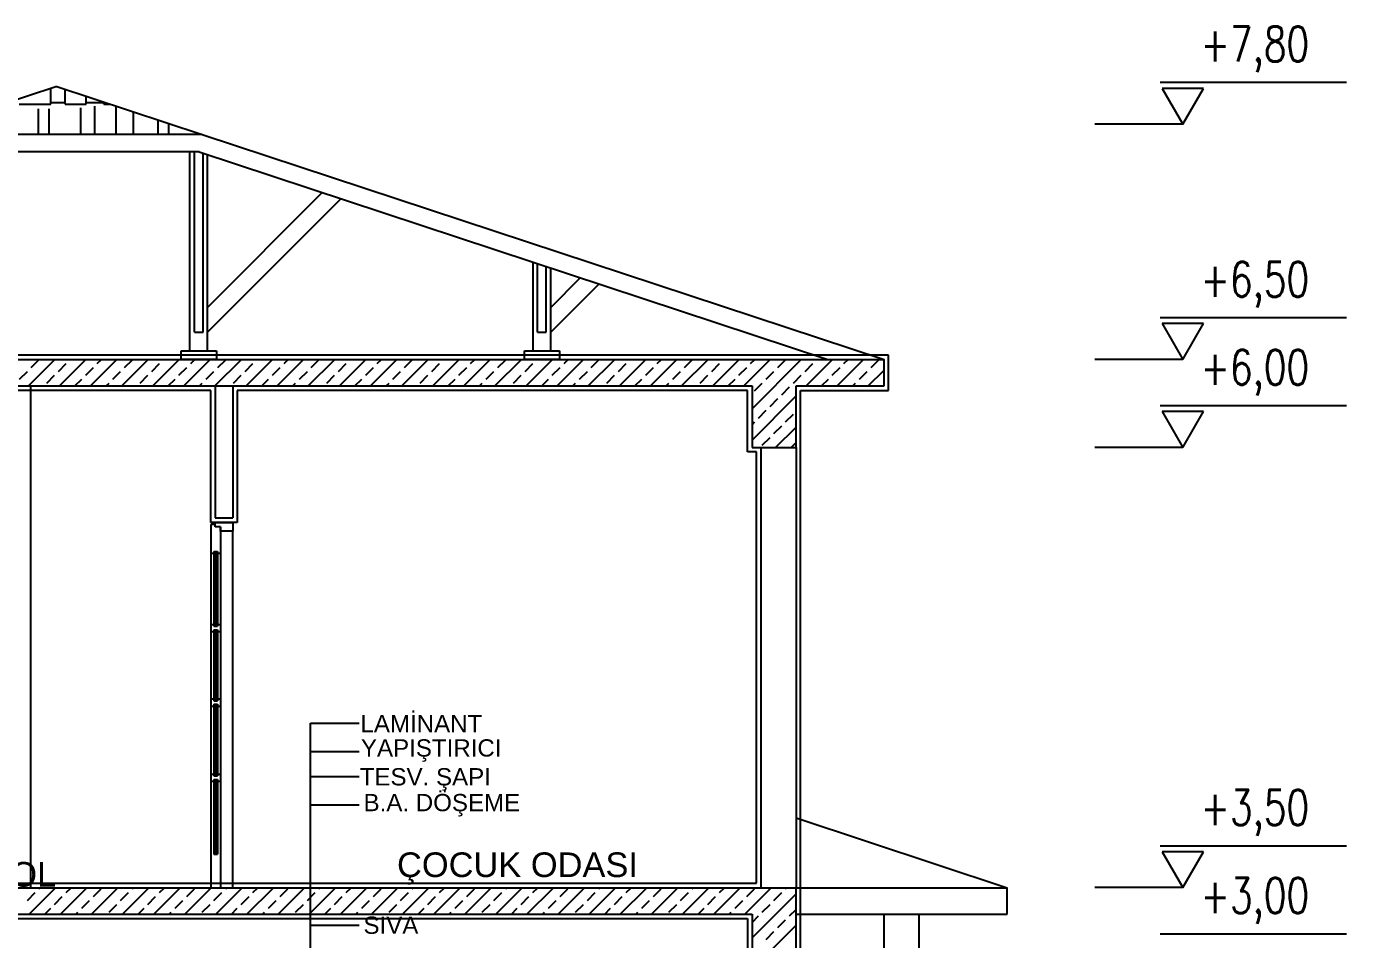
# Model space of a CAD drawing. Extents: x 182769.15 to 182771.38, y 101811.72 to 101812.21.
# Drawn here: x 182770.3833 to 182770.5334, y 101811.8538 to 101811.9575 of the extents above; entities that cross this region are included whole.
import ezdxf

# ---------------------------------------------------------------- set-up
doc = ezdxf.new("R2010")
doc.units = 0
doc.header["$MEASUREMENT"] = 0
for name, color, linetype in [('DENIZLIK', 25, 'Continuous'), ('DUVAR', 7, 'Continuous'), ('iç dikey', 2, 'Continuous'), ('KOLON', 3, 'Continuous'), ('MERTEK', 35, 'Continuous'), ('SIVA', 1, 'Continuous'), ('TARAMA', 15, 'Continuous'), ('YAZI', 3, 'Continuous'), ('YAZıMAHAL', 4, 'Continuous')]:
    doc.layers.add(name, color=color, linetype=linetype)
doc.styles.add('ARIAL', font='arial.ttf', dxfattribs={"height": 10})
doc.styles.add('TXT', font='TXT.shx', dxfattribs={"width": 0.75, "height": 0.125})

msp = doc.modelspace()

# ---------------------------------------------------------------- linework, layer by layer
at = {"layer": 'DENIZLIK'}
for p, q in [((182770.40191, 101811.92067), (182770.40191, 101811.94325)), ((182770.40241, 101811.92277), (182770.40241, 101811.94325)), ((182770.40341, 101811.92277), (182770.40341, 101811.9431)), ((182770.40391, 101811.92067), (182770.40391, 101811.94294)), ((182770.40391, 101811.9256), (182770.41695, 101811.93863)), ((182770.40391, 101811.92277), (182770.41907, 101811.93793)), ((182770.44091, 101811.92067), (182770.44091, 101811.93073)), ((182770.44141, 101811.92277), (182770.44141, 101811.93056)), ((182770.44241, 101811.92277), (182770.44241, 101811.93023)), ((182770.44291, 101811.92067), (182770.44291, 101811.93007)), ((182770.44291, 101811.9256), (182770.44627, 101811.92896)), ((182770.44291, 101811.92277), (182770.4484, 101811.92826)), ((182770.40241, 101811.92277), (182770.40341, 101811.92277)), ((182770.44141, 101811.92277), (182770.44241, 101811.92277)), ((182770.40091, 101811.91967), (182770.40091, 101811.92067)), ((182770.40091, 101811.92067), (182770.40491, 101811.92067)), ((182770.40491, 101811.91967), (182770.40091, 101811.91967)), ((182770.40491, 101811.92067), (182770.40491, 101811.91967)), ((182770.43991, 101811.91967), (182770.43991, 101811.92067)), ((182770.43991, 101811.92067), (182770.44391, 101811.92067)), ((182770.44391, 101811.91967), (182770.43991, 101811.91967)), ((182770.44391, 101811.92067), (182770.44391, 101811.91967))]:
    msp.add_line(p, q, dxfattribs=at)
at = {"layer": 'DUVAR', "color": 5}
for p, q in [((182770.38679, 101811.95069), (182770.37029, 101811.94525)), ((182770.38611, 101811.94867), (182770.38611, 101811.95047)), ((182770.38679, 101811.95069), (182770.40329, 101811.94525)), ((182770.38771, 101811.94867), (182770.38771, 101811.95039)), ((182770.39011, 101811.94867), (182770.39011, 101811.9496)), ((182770.38251, 101811.94867), (182770.38611, 101811.94867)), ((182770.38471, 101811.94525), (182770.38471, 101811.94817)), ((182770.38591, 101811.94525), (182770.38591, 101811.94817)), ((182770.38611, 101811.94887), (182770.38771, 101811.94887)), ((182770.38771, 101811.94867), (182770.39011, 101811.94867)), ((182770.38951, 101811.94525), (182770.38951, 101811.94827)), ((182770.39011, 101811.94887), (182770.39211, 101811.94887)), ((182770.39111, 101811.94525), (182770.39111, 101811.94847)), ((182770.39211, 101811.94867), (182770.39211, 101811.94894)), ((182770.39211, 101811.94867), (182770.39293, 101811.94867)), ((182770.39351, 101811.94525), (182770.39351, 101811.94837)), ((182770.39551, 101811.94525), (182770.39551, 101811.94781)), ((182770.39831, 101811.94525), (182770.39831, 101811.94689)), ((182770.39951, 101811.94525), (182770.39951, 101811.94649)), ((182770.40311, 101811.94525), (182770.40311, 101811.94531))]:
    msp.add_line(p, q, dxfattribs=at)
at = {"layer": 'DUVAR'}
for p, q in [((182770.40479, 101811.91667), (182770.40479, 101811.90167)), ((182770.40679, 101811.91667), (182770.40679, 101811.90167)), ((182770.46679, 101811.90967), (182770.46679, 101811.85967)), ((182770.47079, 101811.90967), (182770.47079, 101811.85967)), ((182770.40479, 101811.90167), (182770.40679, 101811.90167))]:
    msp.add_line(p, q, dxfattribs=at)
at = {"layer": 'iç dikey'}
for p, q in [((182770.41561, 101811.8522), (182770.41561, 101811.87836)), ((182770.41561, 101811.87836), (182770.42115, 101811.87836)), ((182770.41561, 101811.87513), (182770.42115, 101811.87513)), ((182770.41561, 101811.8723), (182770.42115, 101811.8723)), ((182770.41561, 101811.8691), (182770.42115, 101811.8691)), ((182770.41561, 101811.8554), (182770.42115, 101811.8554))]:
    msp.add_line(p, q, dxfattribs=at)
at = {"layer": 'KOLON'}
for p, q in [((182770.29279, 101811.91967), (182770.48079, 101811.91967)), ((182770.48079, 101811.91667), (182770.48079, 101811.91967)), ((182770.30779, 101811.91667), (182770.46579, 101811.91667)), ((182770.46579, 101811.91667), (182770.46579, 101811.90967)), ((182770.47079, 101811.90967), (182770.47079, 101811.91667)), ((182770.47079, 101811.91667), (182770.48079, 101811.91667)), ((182770.46579, 101811.90967), (182770.47079, 101811.90967)), ((182770.30279, 101811.85967), (182770.47079, 101811.85967)), ((182770.47079, 101811.84967), (182770.47079, 101811.85967)), ((182770.33479, 101811.85667), (182770.46579, 101811.85667)), ((182770.46579, 101811.85667), (182770.46579, 101811.84967))]:
    msp.add_line(p, q, dxfattribs=at)
at = {"layer": 'MERTEK'}
for p, q in [((182770.40329, 101811.94525), (182770.37029, 101811.94525)), ((182770.40329, 101811.94525), (182770.48079, 101811.91967)), ((182770.40296, 101811.94325), (182770.37061, 101811.94325)), ((182770.40296, 101811.94325), (182770.4744, 101811.91967))]:
    msp.add_line(p, q, dxfattribs=at)
at = {"layer": 'SIVA'}
for p, q in [((182770.48129, 101811.92017), (182770.29229, 101811.92017)), ((182770.48129, 101811.91617), (182770.48129, 101811.92017)), ((182770.38379, 101811.91667), (182770.38379, 101811.85967)), ((182770.40429, 101811.91617), (182770.35929, 101811.91617)), ((182770.40429, 101811.90117), (182770.40429, 101811.91617)), ((182770.46529, 101811.91617), (182770.40729, 101811.91617)), ((182770.40729, 101811.91617), (182770.40729, 101811.90117)), ((182770.46529, 101811.90917), (182770.46529, 101811.91617)), ((182770.47129, 101811.78967), (182770.47129, 101811.91617)), ((182770.47129, 101811.91617), (182770.48129, 101811.91617)), ((182770.46629, 101811.90917), (182770.46529, 101811.90917)), ((182770.46629, 101811.86017), (182770.46629, 101811.90917)), ((182770.40427, 101811.90092), (182770.40427, 101811.85967)), ((182770.40477, 101811.90092), (182770.40427, 101811.90092)), ((182770.40729, 101811.90117), (182770.40429, 101811.90117)), ((182770.40477, 101811.90065), (182770.40477, 101811.90092)), ((182770.40537, 101811.90065), (182770.40477, 101811.90065)), ((182770.40679, 101811.90117), (182770.40479, 101811.90117)), ((182770.40479, 101811.90117), (182770.40679, 101811.90117)), ((182770.40479, 101811.90117), (182770.40679, 101811.90117)), ((182770.40479, 101811.90067), (182770.40479, 101811.90117)), ((182770.40539, 101811.90067), (182770.40479, 101811.90067)), ((182770.40537, 101811.90065), (182770.40537, 101811.85967)), ((182770.40539, 101811.90017), (182770.40539, 101811.90067)), ((182770.40679, 101811.90017), (182770.40539, 101811.90017)), ((182770.40676, 101811.90017), (182770.40676, 101811.85967)), ((182770.40679, 101811.90117), (182770.40679, 101811.90017)), ((182770.47079, 101811.86759), (182770.49479, 101811.85967)), ((182770.35929, 101811.86017), (182770.46629, 101811.86017)), ((182770.40427, 101811.85967), (182770.40537, 101811.85967)), ((182770.40537, 101811.85967), (182770.40676, 101811.85967)), ((182770.47079, 101811.85967), (182770.49479, 101811.85967)), ((182770.49479, 101811.85667), (182770.49479, 101811.85967)), ((182770.47079, 101811.85667), (182770.49479, 101811.85667)), ((182770.48079, 101811.79967), (182770.48079, 101811.85667)), ((182770.48479, 101811.79967), (182770.48479, 101811.85667)), ((182770.33529, 101811.85617), (182770.46529, 101811.85617)), ((182770.46529, 101811.85617), (182770.46529, 101811.84917))]:
    msp.add_line(p, q, dxfattribs=at)
at = {"layer": 'TARAMA'}
for p, q in [((182770.38354, 101811.91667), (182770.38654, 101811.91967)), ((182770.38387, 101811.91877), (182770.38475, 101811.91965)), ((182770.38708, 101811.91667), (182770.39008, 101811.91967)), ((182770.38829, 101811.91965), (182770.38831, 101811.91967)), ((182770.39061, 101811.91667), (182770.39361, 101811.91967)), ((182770.39138, 101811.91921), (182770.39184, 101811.91967)), ((182770.39415, 101811.91667), (182770.39715, 101811.91967)), ((182770.39448, 101811.91877), (182770.39536, 101811.91965)), ((182770.39768, 101811.91667), (182770.40068, 101811.91967)), ((182770.3989, 101811.91965), (182770.39891, 101811.91967)), ((182770.40122, 101811.91667), (182770.40422, 101811.91967)), ((182770.40199, 101811.91921), (182770.40245, 101811.91967)), ((182770.40475, 101811.91667), (182770.40775, 101811.91967)), ((182770.40508, 101811.91877), (182770.40597, 101811.91965)), ((182770.40829, 101811.91667), (182770.41129, 101811.91967)), ((182770.4095, 101811.91965), (182770.40952, 101811.91967)), ((182770.41182, 101811.91667), (182770.41482, 101811.91967)), ((182770.4126, 101811.91921), (182770.41306, 101811.91967)), ((182770.41536, 101811.91667), (182770.41836, 101811.91967)), ((182770.41569, 101811.91877), (182770.41657, 101811.91965)), ((182770.4189, 101811.91667), (182770.4219, 101811.91967)), ((182770.42011, 101811.91965), (182770.42013, 101811.91967)), ((182770.42243, 101811.91667), (182770.42543, 101811.91967)), ((182770.4232, 101811.91921), (182770.42366, 101811.91967)), ((182770.42597, 101811.91667), (182770.42897, 101811.91967)), ((182770.4263, 101811.91877), (182770.42718, 101811.91965)), ((182770.4295, 101811.91667), (182770.4325, 101811.91967)), ((182770.43072, 101811.91965), (182770.43073, 101811.91967)), ((182770.43304, 101811.91667), (182770.43604, 101811.91967)), ((182770.43381, 101811.91921), (182770.43427, 101811.91967)), ((182770.43657, 101811.91667), (182770.43957, 101811.91967)), ((182770.4369, 101811.91877), (182770.43779, 101811.91965)), ((182770.44011, 101811.91667), (182770.44311, 101811.91967)), ((182770.44132, 101811.91965), (182770.44134, 101811.91967)), ((182770.44364, 101811.91667), (182770.44664, 101811.91967)), ((182770.44442, 101811.91921), (182770.44488, 101811.91967)), ((182770.44718, 101811.91667), (182770.45018, 101811.91967)), ((182770.44751, 101811.91877), (182770.44839, 101811.91965)), ((182770.45072, 101811.91667), (182770.45372, 101811.91967)), ((182770.45193, 101811.91965), (182770.45195, 101811.91967)), ((182770.45425, 101811.91667), (182770.45725, 101811.91967)), ((182770.45502, 101811.91921), (182770.45548, 101811.91967)), ((182770.45779, 101811.91667), (182770.46079, 101811.91967)), ((182770.45812, 101811.91877), (182770.459, 101811.91965)), ((182770.46132, 101811.91667), (182770.46432, 101811.91967)), ((182770.46253, 101811.91965), (182770.46255, 101811.91967)), ((182770.46486, 101811.91667), (182770.46786, 101811.91967)), ((182770.46563, 101811.91921), (182770.46609, 101811.91967)), ((182770.46579, 101811.91407), (182770.47139, 101811.91967)), ((182770.46872, 101811.91877), (182770.46961, 101811.91965)), ((182770.47193, 101811.91667), (182770.47493, 101811.91967)), ((182770.47314, 101811.91965), (182770.47316, 101811.91967)), ((182770.47546, 101811.91667), (182770.47846, 101811.91967)), ((182770.47624, 101811.91921), (182770.4767, 101811.91967)), ((182770.47933, 101811.91877), (182770.48021, 101811.91965)), ((182770.38254, 101811.91744), (182770.38343, 101811.91833)), ((182770.38564, 101811.917), (182770.38652, 101811.91789)), ((182770.38696, 101811.91833), (182770.38785, 101811.91921)), ((182770.39006, 101811.91789), (182770.39094, 101811.91877)), ((182770.39315, 101811.91744), (182770.39403, 101811.91833)), ((182770.39624, 101811.917), (182770.39713, 101811.91789)), ((182770.39757, 101811.91833), (182770.39845, 101811.91921)), ((182770.40066, 101811.91789), (182770.40155, 101811.91877)), ((182770.40376, 101811.91744), (182770.40464, 101811.91833)), ((182770.40685, 101811.917), (182770.40773, 101811.91789)), ((182770.40818, 101811.91833), (182770.40906, 101811.91921)), ((182770.41127, 101811.91789), (182770.41215, 101811.91877)), ((182770.41436, 101811.91744), (182770.41525, 101811.91833)), ((182770.41746, 101811.917), (182770.41834, 101811.91789)), ((182770.41878, 101811.91833), (182770.41967, 101811.91921)), ((182770.42188, 101811.91789), (182770.42276, 101811.91877)), ((182770.42497, 101811.91744), (182770.42585, 101811.91833)), ((182770.42806, 101811.917), (182770.42895, 101811.91789)), ((182770.42939, 101811.91833), (182770.43027, 101811.91921)), ((182770.43248, 101811.91789), (182770.43337, 101811.91877)), ((182770.43558, 101811.91744), (182770.43646, 101811.91833)), ((182770.43867, 101811.917), (182770.43955, 101811.91789)), ((182770.44, 101811.91833), (182770.44088, 101811.91921)), ((182770.44309, 101811.91789), (182770.44397, 101811.91877)), ((182770.44618, 101811.91744), (182770.44707, 101811.91833)), ((182770.44928, 101811.917), (182770.45016, 101811.91789)), ((182770.4506, 101811.91833), (182770.45149, 101811.91921)), ((182770.4537, 101811.91789), (182770.45458, 101811.91877)), ((182770.45679, 101811.91744), (182770.45767, 101811.91833)), ((182770.45988, 101811.917), (182770.46077, 101811.91789)), ((182770.46121, 101811.91833), (182770.46209, 101811.91921)), ((182770.4643, 101811.91789), (182770.46519, 101811.91877)), ((182770.4674, 101811.91744), (182770.46828, 101811.91833)), ((182770.47049, 101811.917), (182770.47137, 101811.91789)), ((182770.47182, 101811.91833), (182770.4727, 101811.91921)), ((182770.47491, 101811.91789), (182770.47579, 101811.91877)), ((182770.478, 101811.91744), (182770.47889, 101811.91833)), ((182770.479, 101811.91667), (182770.48079, 101811.91846)), ((182770.38884, 101811.91667), (182770.38961, 101811.91744)), ((182770.39238, 101811.91667), (182770.39271, 101811.917)), ((182770.39945, 101811.91667), (182770.40022, 101811.91744)), ((182770.40299, 101811.91667), (182770.40331, 101811.917)), ((182770.41006, 101811.91667), (182770.41083, 101811.91744)), ((182770.41359, 101811.91667), (182770.41392, 101811.917)), ((182770.42066, 101811.91667), (182770.42143, 101811.91744)), ((182770.4242, 101811.91667), (182770.42453, 101811.917)), ((182770.43127, 101811.91667), (182770.43204, 101811.91744)), ((182770.43481, 101811.91667), (182770.43513, 101811.917)), ((182770.44188, 101811.91667), (182770.44265, 101811.91744)), ((182770.44541, 101811.91667), (182770.44574, 101811.917)), ((182770.45248, 101811.91667), (182770.45325, 101811.91744)), ((182770.45602, 101811.91667), (182770.45635, 101811.917)), ((182770.46309, 101811.91667), (182770.46386, 101811.91744)), ((182770.46607, 101811.91612), (182770.46695, 101811.917)), ((182770.46916, 101811.91568), (182770.47005, 101811.91656)), ((182770.4737, 101811.91667), (182770.47447, 101811.91744)), ((182770.47723, 101811.91667), (182770.47756, 101811.917)), ((182770.46579, 101811.91053), (182770.47079, 101811.91553)), ((182770.46784, 101811.91435), (182770.46872, 101811.91523)), ((182770.46651, 101811.91302), (182770.4674, 101811.91391)), ((182770.46961, 101811.91258), (182770.47049, 101811.91347)), ((182770.46579, 101811.9123), (182770.46607, 101811.91258)), ((182770.46828, 101811.91126), (182770.46916, 101811.91214)), ((182770.46846, 101811.90967), (182770.47079, 101811.912)), ((182770.46695, 101811.90993), (182770.46784, 101811.91082)), ((182770.47023, 101811.90967), (182770.47079, 101811.91023)), ((182770.40427, 101811.89767), (182770.40462, 101811.89767)), ((182770.40462, 101811.89787), (182770.40462, 101811.88937)), ((182770.40462, 101811.89787), (182770.40502, 101811.89787)), ((182770.40482, 101811.89787), (182770.40482, 101811.88937)), ((182770.40502, 101811.89787), (182770.40502, 101811.88937)), ((182770.40502, 101811.89767), (182770.40537, 101811.89767)), ((182770.40427, 101811.88957), (182770.40462, 101811.88957)), ((182770.40462, 101811.88937), (182770.40502, 101811.88937)), ((182770.40502, 101811.88957), (182770.40537, 101811.88957)), ((182770.40427, 101811.88877), (182770.40462, 101811.88877)), ((182770.40462, 101811.88897), (182770.40462, 101811.88091)), ((182770.40462, 101811.88897), (182770.40502, 101811.88897)), ((182770.40482, 101811.88897), (182770.40482, 101811.88091)), ((182770.40502, 101811.88897), (182770.40502, 101811.88091)), ((182770.40502, 101811.88877), (182770.40537, 101811.88877)), ((182770.40427, 101811.88111), (182770.40462, 101811.88111)), ((182770.40427, 101811.88031), (182770.40462, 101811.88031)), ((182770.40462, 101811.88091), (182770.40502, 101811.88091)), ((182770.40462, 101811.88051), (182770.40462, 101811.87237)), ((182770.40462, 101811.88051), (182770.40502, 101811.88051)), ((182770.40482, 101811.88051), (182770.40482, 101811.87237)), ((182770.40502, 101811.88111), (182770.40537, 101811.88111)), ((182770.40502, 101811.88051), (182770.40502, 101811.87237)), ((182770.40502, 101811.88031), (182770.40537, 101811.88031)), ((182770.40427, 101811.87257), (182770.40462, 101811.87257)), ((182770.40427, 101811.87177), (182770.40462, 101811.87177)), ((182770.40462, 101811.87237), (182770.40502, 101811.87237)), ((182770.40462, 101811.87197), (182770.40502, 101811.87197)), ((182770.40462, 101811.87197), (182770.40462, 101811.86347)), ((182770.40482, 101811.87197), (182770.40482, 101811.86347)), ((182770.40502, 101811.87257), (182770.40537, 101811.87257)), ((182770.40502, 101811.87197), (182770.40502, 101811.86347)), ((182770.40502, 101811.87177), (182770.40537, 101811.87177)), ((182770.40462, 101811.86347), (182770.40502, 101811.86347)), ((182770.38364, 101811.85667), (182770.38664, 101811.85967)), ((182770.38475, 101811.85955), (182770.38488, 101811.85967)), ((182770.38718, 101811.85667), (182770.39018, 101811.85967)), ((182770.38785, 101811.85911), (182770.38841, 101811.85967)), ((182770.39072, 101811.85667), (182770.39372, 101811.85967)), ((182770.39094, 101811.85867), (182770.39182, 101811.85955)), ((182770.39425, 101811.85667), (182770.39725, 101811.85967)), ((182770.39536, 101811.85955), (182770.39548, 101811.85967)), ((182770.39779, 101811.85667), (182770.40079, 101811.85967)), ((182770.39845, 101811.85911), (182770.39902, 101811.85967)), ((182770.40132, 101811.85667), (182770.40432, 101811.85967)), ((182770.40155, 101811.85867), (182770.40243, 101811.85955)), ((182770.40486, 101811.85667), (182770.40786, 101811.85967)), ((182770.40597, 101811.85955), (182770.40609, 101811.85967)), ((182770.40839, 101811.85667), (182770.41139, 101811.85967)), ((182770.40906, 101811.85911), (182770.40962, 101811.85967)), ((182770.41193, 101811.85667), (182770.41493, 101811.85967)), ((182770.41215, 101811.85867), (182770.41304, 101811.85955)), ((182770.41546, 101811.85667), (182770.41846, 101811.85967)), ((182770.41657, 101811.85955), (182770.4167, 101811.85967)), ((182770.419, 101811.85667), (182770.422, 101811.85967)), ((182770.41967, 101811.85911), (182770.42023, 101811.85967)), ((182770.42253, 101811.85667), (182770.42553, 101811.85967)), ((182770.42276, 101811.85867), (182770.42364, 101811.85955)), ((182770.42607, 101811.85667), (182770.42907, 101811.85967)), ((182770.42718, 101811.85955), (182770.4273, 101811.85967)), ((182770.42961, 101811.85667), (182770.43261, 101811.85967)), ((182770.43027, 101811.85911), (182770.43084, 101811.85967)), ((182770.43314, 101811.85667), (182770.43614, 101811.85967)), ((182770.43337, 101811.85867), (182770.43425, 101811.85955)), ((182770.43668, 101811.85667), (182770.43968, 101811.85967)), ((182770.43779, 101811.85955), (182770.43791, 101811.85967)), ((182770.44021, 101811.85667), (182770.44321, 101811.85967)), ((182770.44088, 101811.85911), (182770.44144, 101811.85967)), ((182770.44375, 101811.85667), (182770.44675, 101811.85967)), ((182770.44397, 101811.85867), (182770.44486, 101811.85955)), ((182770.44728, 101811.85667), (182770.45028, 101811.85967)), ((182770.44839, 101811.85955), (182770.44852, 101811.85967)), ((182770.45082, 101811.85667), (182770.45382, 101811.85967)), ((182770.45149, 101811.85911), (182770.45205, 101811.85967)), ((182770.45435, 101811.85667), (182770.45735, 101811.85967)), ((182770.45458, 101811.85867), (182770.45546, 101811.85955)), ((182770.45789, 101811.85667), (182770.46089, 101811.85967)), ((182770.459, 101811.85955), (182770.45912, 101811.85967)), ((182770.46143, 101811.85667), (182770.46443, 101811.85967)), ((182770.46209, 101811.85911), (182770.46266, 101811.85967)), ((182770.46496, 101811.85667), (182770.46796, 101811.85967)), ((182770.46519, 101811.85867), (182770.46607, 101811.85955)), ((182770.46961, 101811.85955), (182770.46973, 101811.85967)), ((182770.38343, 101811.85822), (182770.38431, 101811.85911)), ((182770.38652, 101811.85778), (182770.3874, 101811.85867)), ((182770.38961, 101811.85734), (182770.3905, 101811.85822)), ((182770.39271, 101811.8569), (182770.39359, 101811.85778)), ((182770.39403, 101811.85822), (182770.39492, 101811.85911)), ((182770.39713, 101811.85778), (182770.39801, 101811.85867)), ((182770.40022, 101811.85734), (182770.40111, 101811.85822)), ((182770.40331, 101811.8569), (182770.4042, 101811.85778)), ((182770.40464, 101811.85822), (182770.40552, 101811.85911)), ((182770.40773, 101811.85778), (182770.40862, 101811.85867)), ((182770.41083, 101811.85734), (182770.41171, 101811.85822)), ((182770.41392, 101811.8569), (182770.41481, 101811.85778)), ((182770.41525, 101811.85822), (182770.41613, 101811.85911)), ((182770.41834, 101811.85778), (182770.41922, 101811.85867)), ((182770.42143, 101811.85734), (182770.42232, 101811.85822)), ((182770.42453, 101811.8569), (182770.42541, 101811.85778)), ((182770.42585, 101811.85822), (182770.42674, 101811.85911)), ((182770.42895, 101811.85778), (182770.42983, 101811.85867)), ((182770.43204, 101811.85734), (182770.43292, 101811.85822)), ((182770.43513, 101811.8569), (182770.43602, 101811.85778)), ((182770.43646, 101811.85822), (182770.43734, 101811.85911)), ((182770.43955, 101811.85778), (182770.44044, 101811.85867)), ((182770.44265, 101811.85734), (182770.44353, 101811.85822)), ((182770.44574, 101811.8569), (182770.44663, 101811.85778)), ((182770.44707, 101811.85822), (182770.44795, 101811.85911)), ((182770.45016, 101811.85778), (182770.45104, 101811.85867)), ((182770.45325, 101811.85734), (182770.45414, 101811.85822)), ((182770.45635, 101811.8569), (182770.45723, 101811.85778)), ((182770.45767, 101811.85822), (182770.45856, 101811.85911)), ((182770.46077, 101811.85778), (182770.46165, 101811.85867)), ((182770.46386, 101811.85734), (182770.46474, 101811.85822)), ((182770.46579, 101811.85396), (182770.47079, 101811.85896)), ((182770.46695, 101811.8569), (182770.46784, 101811.85778)), ((182770.46828, 101811.85822), (182770.46916, 101811.85911)), ((182770.38541, 101811.85667), (182770.38608, 101811.85734)), ((182770.38895, 101811.85667), (182770.38917, 101811.8569)), ((182770.39602, 101811.85667), (182770.39669, 101811.85734)), ((182770.39955, 101811.85667), (182770.39978, 101811.8569)), ((182770.40662, 101811.85667), (182770.40729, 101811.85734)), ((182770.41016, 101811.85667), (182770.41039, 101811.8569)), ((182770.41723, 101811.85667), (182770.4179, 101811.85734)), ((182770.42077, 101811.85667), (182770.42099, 101811.8569)), ((182770.42784, 101811.85667), (182770.42851, 101811.85734)), ((182770.43137, 101811.85667), (182770.4316, 101811.8569)), ((182770.43844, 101811.85667), (182770.43911, 101811.85734)), ((182770.44198, 101811.85667), (182770.44221, 101811.8569)), ((182770.44905, 101811.85667), (182770.44972, 101811.85734)), ((182770.45259, 101811.85667), (182770.45281, 101811.8569)), ((182770.45966, 101811.85667), (182770.46033, 101811.85734)), ((182770.46319, 101811.85667), (182770.46342, 101811.8569)), ((182770.46579, 101811.85573), (182770.46651, 101811.85646)), ((182770.47005, 101811.85646), (182770.47079, 101811.85719)), ((182770.46579, 101811.85043), (182770.47079, 101811.85543)), ((182770.46872, 101811.85513), (182770.46961, 101811.85601)), ((182770.4674, 101811.8538), (182770.46828, 101811.85469))]:
    msp.add_line(p, q, dxfattribs=at)
at = {"layer": 'YAZI'}
for p, q in [((182770.51217, 101811.95117), (182770.53336, 101811.95117)), ((182770.5171, 101811.95047), (182770.51241, 101811.95047)), ((182770.51241, 101811.95047), (182770.51476, 101811.9464)), ((182770.51476, 101811.9464), (182770.5171, 101811.95047)), ((182770.51476, 101811.9464), (182770.50476, 101811.9464)), ((182770.51217, 101811.92444), (182770.53336, 101811.92444)), ((182770.5171, 101811.92375), (182770.51241, 101811.92375)), ((182770.51241, 101811.92375), (182770.51476, 101811.91968)), ((182770.51476, 101811.91968), (182770.5171, 101811.92375)), ((182770.51476, 101811.91968), (182770.50476, 101811.91968)), ((182770.51217, 101811.91444), (182770.53336, 101811.91444)), ((182770.5171, 101811.91375), (182770.51241, 101811.91375)), ((182770.51241, 101811.91375), (182770.51476, 101811.90968)), ((182770.51476, 101811.90968), (182770.5171, 101811.91375)), ((182770.51476, 101811.90968), (182770.50476, 101811.90968)), ((182770.51217, 101811.86444), (182770.53336, 101811.86444)), ((182770.5171, 101811.86375), (182770.51241, 101811.86375)), ((182770.51241, 101811.86375), (182770.51476, 101811.85968)), ((182770.51476, 101811.85968), (182770.5171, 101811.86375)), ((182770.51476, 101811.85968), (182770.50476, 101811.85968)), ((182770.51217, 101811.85444), (182770.53336, 101811.85444))]:
    msp.add_line(p, q, dxfattribs=at)

# ---------------------------------------------------------------- texts
at = {"layer": 'YAZI', "style": 'TXT', "width": 0.75}
for s, p in [('+7,80', (182770.51676, 101811.95352)), ('+6,50', (182770.51676, 101811.92679)), ('+6,00', (182770.51676, 101811.91679)), ('+3,50', (182770.51676, 101811.86679)), ('+3,00', (182770.51676, 101811.85679))]:
    msp.add_text(s, height=0.004, dxfattribs=at).set_placement(p)
at = {"layer": 'YAZıMAHAL', "style": 'ARIAL'}
for s, height, p in [('LAMİNANT', 0.00196, (182770.42129, 101811.87733)), ('YAPIŞTIRICI', 0.00196, (182770.42134, 101811.87457)), ('TESV. ŞAPI', 0.00196, (182770.4212, 101811.87129)), ('B.A. DÖŞEME', 0.00196, (182770.42164, 101811.86836)), ('ÇOCUK ODASI', 0.0028, (182770.42544, 101811.86088)), ('HOL', 0.0028, (182770.37867, 101811.85979)), ('SIVA', 0.00196, (182770.42163, 101811.85443))]:
    msp.add_text(s, height=height, dxfattribs=at).set_placement(p)

doc.saveas('drawing.dxf')
